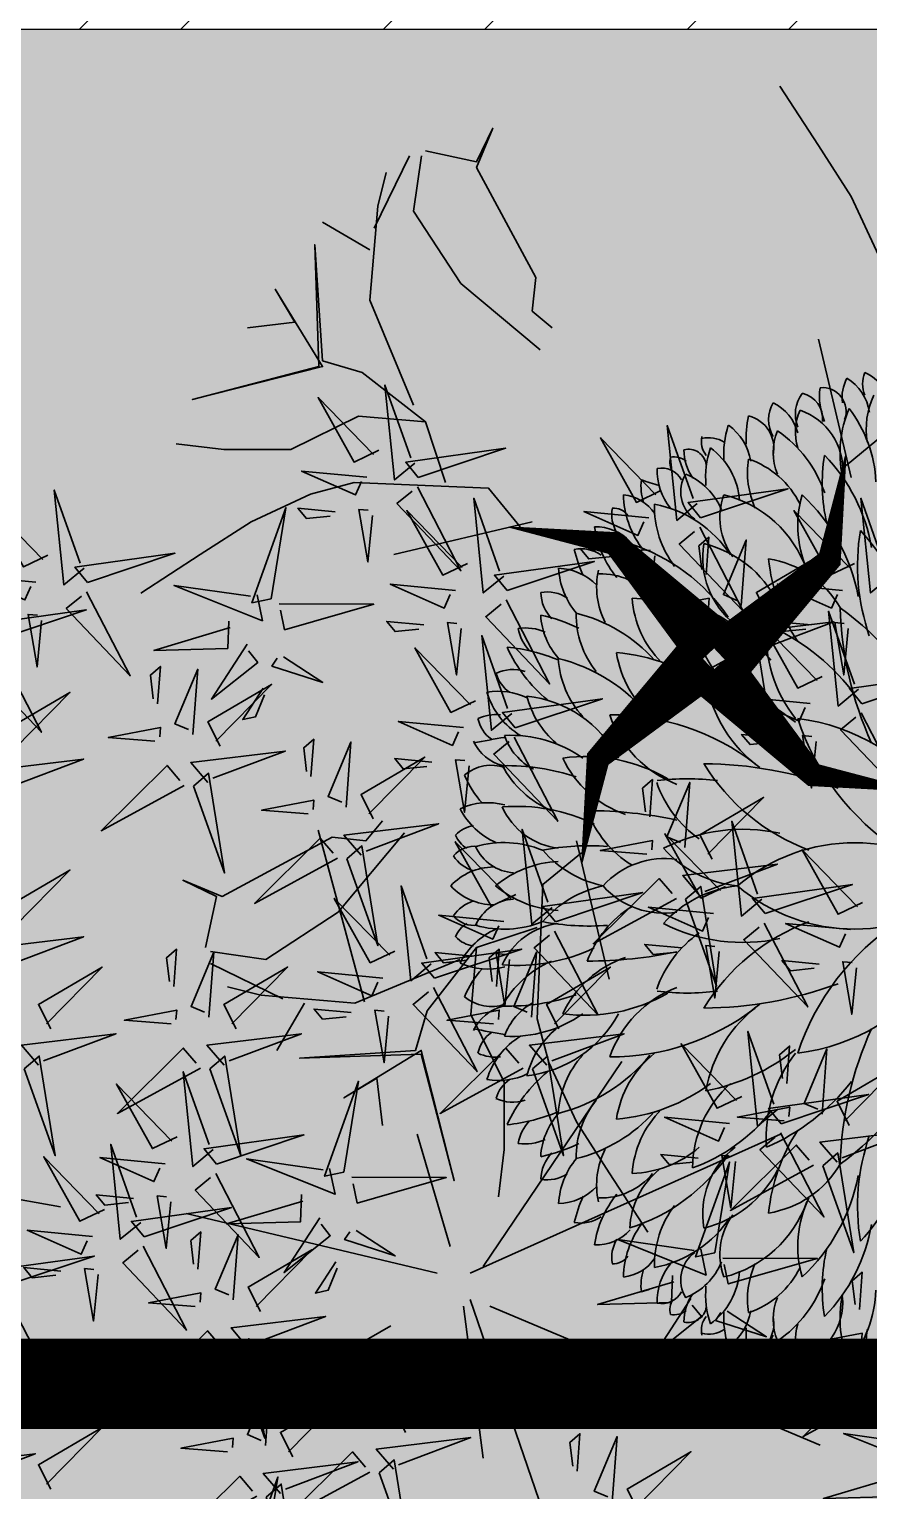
# Model space of a CAD drawing. Header units: millimetres. Extents: x 0 to 59560, y 0 to 21447.
# Drawn here: x 34271 to 34643, y 11905 to 12552 of the extents above; entities that cross this region are included whole.
import ezdxf

# ---------------------------------------------------------------- set-up
doc = ezdxf.new("R2010")
doc.units = ezdxf.units.MM
doc.header["$LTSCALE"] = 150
doc.linetypes.add('DASHED', pattern=[0.75, 0.5, -0.25])
for name, color, linetype in [('ad-Elevation 10', 8, 'Continuous'), ('ad-Wall', 240, 'Continuous'), ('ad-Wall hatch', 8, 'Continuous')]:
    doc.layers.add(name, color=color, linetype=linetype)
doc.layers.add('ad-Landscape', color=7, linetype='Continuous', lineweight=35, true_color=0x007f00)
doc.layers.add('ad-Landscape 2', color=7, linetype='Continuous', lineweight=35, true_color=0x264c00)
doc.layers.add('ad-Secondary Roof', color=6, linetype='Continuous', true_color=0xff00ff)

# ---------------------------------------------------------------- blocks, each defined once
blk = doc.blocks.new('$ZCDB_AUDIT_GENERATED_8766')
at = {"layer": 'ad-Landscape'}
for centre, radius, start, end in [((-0.278, -1.632), 1.654, 7.071, 54.8541), ((2.005, 0.521), 2.052, 213.3645, 251.7788), ((0.504, -2.388), 1.772, 23.4099, 52.0446), ((-2.262, -2.222), 3.258, 0.4864, 20.1425), ((1.841, -1.801), 0.836, 9.3048, 59.3197), ((1.892, -0.74), 1.708, 200.4746, 238.3718), ((2.813, -0.17), 1.503, 236.8668, 264.3747), ((2.259, -2.257), 0.955, 13.7428, 70.7401), ((2.789, -2.062), 0.727, 18.6708, 63.797), ((3.602, -1.788), 0.37, 25.3637, 76.0362), ((0.013, -2.499), 1.688, 11.0285, 38.5633), ((2.053, -0.575), 1.111, 231.6498, 273.9516), ((0.957, -2.767), 1.425, 19.7331, 51.7721), ((1.894, -2.412), 0.921, 13.6684, 62.8823), ((3.531, -1.186), 0.443, 246.5632, 293.4368), ((3.566, -1.894), 0.271, 13.6546, 102.449), ((3.799, -1.387), 0.279, 240.3623, 299.6377), ((1.856, -1.09), 1.102, 216.0391, 260.2682), ((-0.542, -2.951), 1.936, 359.7315, 37.4115), ((3.37, -1.133), 0.705, 245.6035, 278.753), ((3.104, -2.475), 0.573, 35.7635, 86.3734), ((3.394, -2.243), 0.437, 34.7848, 81.073), ((3.646, -0.97), 0.879, 267.0026, 282.0734), ((2.301, -1.358), 0.927, 221.7393, 269.8284), ((2.675, -1.508), 0.695, 218.2825, 279.3433), ((1.329, -3.259), 1.53, 17.5905, 55.7456), ((3.002, -1.519), 0.544, 233.779, 289.798), ((2.167, -2.776), 0.96, 10.8581, 56.5506), ((3.508, -1.218), 0.814, 266.7638, 287.5222), ((-1.11, -2.329), 1.983, 352.8697, 7.1303), ((0.442, -3.021), 1.463, 4.5397, 37.072), ((2.867, -2.536), 0.525, 21.8257, 68.0281), ((3.324, -1.386), 0.793, 265.5663, 288.0123), ((3.413, -2.155), 0.239, 346.7548, 32.3176), ((1.144, -1.7), 0.928, 214.9166, 251.0505), ((1.447, -2.814), 0.898, 2.3009, 40.5076), ((3.41, -2.32), 0.148, 346.0967, 81.703), ((3.623, -2.031), 0.183, 231.1425, 282.0713), ((3.21, -2.109), 0.273, 215.3989, 302.1552), ((3.218, -2.537), 0.186, 348.2362, 60.9945), ((3.547, -1.977), 0.379, 233.8191, 270.9542), ((3.325, -2.438), 0.17, 350.7137, 36.2765), ((1.697, -2.079), 0.932, 201.0147, 251.0085), ((-0.295, -3.161), 1.349, 352.2305, 30.013), ((3.088, -1.801), 0.795, 232.4719, 271.5519), ((3.387, -2.087), 0.488, 230.8294, 271.5989), ((3.454, -2.302), 0.168, 239.8902, 283.1809), ((2.026, -2.069), 0.846, 218.4928, 261.4291), ((2.402, -1.959), 0.821, 225.1229, 265.9267), ((1.014, -3.524), 1.242, 13.527, 48.3981), ((2.813, -2.152), 0.645, 219.1564, 267.7817), ((1.999, -3.032), 0.544, 358.2486, 50.6804), ((2.833, -2.887), 0.356, 6.207, 55.7181), ((4.711, -2.181), 1.496, 194.5537, 200.4136), ((0.488, -3.723), 1.408, 14.0868, 50.7518), ((3.205, -2.09), 0.759, 233.8433, 268.585), ((3.255, -2.307), 0.399, 250.941, 277.7273), ((1.405, -2.554), 0.868, 198.6878, 245.2839), ((2.554, -3.07), 0.372, 357.6019, 47.961), ((2.929, -2.933), 0.15, 357.4703, 53.8096), ((0.579, -3.745), 0.974, 6.4669, 61.6556), ((3.055, -2.232), 0.863, 231.0238, 261.3872), ((3.025, -2.67), 0.274, 237.9754, 281.2662), ((2.208, -2.504), 0.73, 230.8151, 271.0506), ((2.436, -2.424), 0.643, 243.0761, 282.3855), ((2.128, -3.396), 0.461, 2.3648, 45.5832), ((2.458, -3.195), 0.289, 349.0778, 34.6406), ((0.211, -3.764), 1.016, 356.9811, 35.1502), ((1.896, -2.617), 0.764, 227.3855, 266.8116), ((0.915, -3.796), 1.32, 11.9389, 26.2186), ((3.046, -2.005), 1.281, 246.1435, 256.2848), ((-0.785, -3.797), 1.765, 358.7548, 18.6115), ((2.622, -2.757), 0.621, 229.7759, 266.9333), ((2.106, -3.468), 0.289, 349.0778, 34.6406), ((1.37, -3.11), 0.824, 203.2196, 241.7797), ((1.724, -2.922), 0.735, 220.3866, 256.092), ((0.466, -3.951), 1.488, 5.9725, 22.7074), ((2.239, -2.943), 0.581, 228.3364, 266.6749), ((2.403, -3.194), 0.329, 226.2451, 267.6854), ((2.444, -2.7), 1.205, 219.6176, 245.5256), ((1.692, -3.651), 0.41, 352.3277, 23.6108), ((1.383, -3.356), 0.488, 207.4375, 251.1826), ((1.759, -3.363), 0.625, 211.2577, 253.0883), ((1.034, -3.87), 0.552, 350.4856, 25.4529), ((1.452, -3.751), 0.311, 333.8191, 18.7871), ((2.158, -3.355), 0.356, 226.8629, 260.3692), ((1.821, -3.599), 0.302, 216.3212, 252.6008), ((0.641, -3.924), 0.342, 320.1793, 18.6746), ((1.327, -3.744), 0.358, 194.3796, 245.6782), ((-5.866, -2.673), 7.168, 348.7597, 350.8333), ((1.415, -3.77), 0.269, 215.0422, 258.9599), ((1.053, -3.888), 0.343, 334.8223, 6.1053), ((1.18, -3.454), 0.743, 227.0323, 248.1406)]:
    blk.add_arc(centre, radius, start, end, dxfattribs=at)
at = {"layer": 'ad-Landscape 2'}
for centre, radius, start, end in [((1.124, -0.963), 1.476, 139.5678, 220.4322), ((-1.124, -0.963), 1.476, 319.5678, 40.4322), ((-0.182, -2.617), 2.589, 116.3796, 143.6291), ((0.278, -1.632), 1.654, 125.1459, 172.929), ((0.182, -2.617), 2.589, 36.3709, 63.6204), ((-1.914, -1.938), 1.415, 101.8912, 133.8777), ((1.914, -1.938), 1.415, 46.1223, 78.1088), ((-3.864, -1.022), 0.348, 79.2126, 156.0816), ((-2.005, 0.521), 2.052, 288.2212, 326.6355), ((3.864, -1.022), 0.348, 23.9184, 100.7874), ((-3.715, -0.193), 0.678, 245.2948, 278.4443), ((-3.242, -1.855), 1.065, 92.7479, 127.4895), ((-2.521, -2.218), 1.411, 99.6586, 134.4053), ((-2.355, 1.807), 2.891, 271.7421, 294.3259), ((2.355, 1.807), 2.891, 245.6741, 268.2579), ((2.521, -2.218), 1.411, 45.5947, 80.3414), ((3.242, -1.855), 1.065, 52.5105, 87.2521), ((3.715, -0.193), 0.678, 261.5557, 294.7052), ((-4.09, -0.665), 0.235, 246.9546, 293.0454), ((-3.806, -1.227), 0.386, 98.1128, 148.8491), ((-2.07, -2.438), 1.53, 100.88, 136.8447), ((-2.612, 0.83), 1.771, 260.79, 288.9313), ((2.612, 0.83), 1.771, 251.0687, 279.21), ((2.07, -2.438), 1.53, 43.1553, 79.12), ((3.806, -1.227), 0.386, 31.1509, 81.8872), ((4.09, -0.665), 0.235, 246.9546, 293.0454), ((-3.983, -0.753), 0.314, 240.8349, 278.4067), ((-3.867, -1.227), 0.193, 69.404, 185.8133), ((-3.529, -0.17), 0.914, 246.6856, 281.9827), ((-3.393, -1.57), 0.508, 85.6371, 161.6343), ((-0.504, -2.388), 1.772, 127.9554, 156.5901), ((3.529, -0.17), 0.914, 258.0173, 293.3144), ((3.393, -1.57), 0.508, 18.3657, 94.3629), ((3.867, -1.227), 0.193, 354.1867, 110.596), ((3.983, -0.753), 0.314, 261.5933, 299.1651), ((-1.841, -1.801), 0.836, 120.6803, 170.6952), ((2.262, -2.222), 3.258, 159.8575, 179.5136), ((-3.99, -0.707), 0.544, 262.7166, 292.3542), ((-3.806, -1.439), 0.213, 83.9314, 167.1466), ((-2.872, -2.169), 1.015, 108.9376, 145.3584), ((-3.278, 0.198), 1.427, 260.7451, 283.0431), ((3.278, 0.198), 1.427, 256.9569, 279.2549), ((2.872, -2.169), 1.015, 34.6416, 71.0624), ((3.99, -0.707), 0.544, 247.6458, 277.2834), ((3.806, -1.439), 0.213, 12.8534, 96.0686), ((-3.843, -1.163), 0.285, 233.2838, 291.6454), ((-3.602, -1.788), 0.37, 103.9638, 154.6363), ((-3.699, -1.02), 0.428, 245.5975, 287.5893), ((-2.789, -2.062), 0.727, 116.203, 161.3292), ((-2.935, -0.536), 0.892, 253.6401, 296.0812), ((-2.259, -2.257), 0.955, 109.2599, 166.2572), ((-2.813, -0.17), 1.503, 275.6253, 303.1332), ((-1.892, -0.74), 1.708, 301.6282, 339.5254), ((2.935, -0.536), 0.892, 243.9188, 286.3599), ((3.699, -1.02), 0.428, 252.4107, 294.4025), ((3.843, -1.163), 0.285, 248.3546, 306.7162), ((-2.053, -0.575), 1.111, 266.0484, 308.3502), ((-0.013, -2.499), 1.688, 141.4367, 168.9715), ((-3.799, -1.387), 0.279, 240.3623, 299.6377), ((-3.566, -1.894), 0.271, 77.551, 166.3454), ((-3.531, -1.186), 0.443, 246.5632, 293.4368), ((-1.894, -2.412), 0.921, 117.1177, 166.3316), ((-0.957, -2.767), 1.425, 128.2279, 160.2669), ((0.973, -1.875), 1.434, 167.8862, 206.8402), ((-0.973, -1.875), 1.434, 333.1598, 12.1138), ((-3.37, -1.133), 0.705, 261.247, 294.3965), ((-1.856, -1.09), 1.102, 279.7318, 323.9609), ((0.542, -2.951), 1.936, 142.5885, 180.2685), ((-3.646, -0.97), 0.879, 257.9266, 272.9974), ((-3.394, -2.243), 0.437, 98.927, 145.2152), ((-3.104, -2.475), 0.573, 93.6266, 144.2365), ((-3.508, -1.218), 0.814, 252.4778, 273.2362), ((-3.002, -1.519), 0.544, 250.202, 306.221), ((-2.167, -2.776), 0.96, 123.4494, 169.1419), ((-2.675, -1.508), 0.695, 260.6567, 321.7175), ((-1.329, -3.259), 1.53, 124.2544, 162.4095), ((-2.301, -1.358), 0.927, 270.1716, 318.2607), ((-0.947, -1.818), 0.953, 312.2631, 353.7786), ((0.947, -1.818), 0.953, 186.2214, 227.7369), ((-3.413, -2.155), 0.239, 147.6824, 193.2452), ((-3.324, -1.386), 0.793, 251.9877, 274.4337), ((-2.867, -2.536), 0.525, 111.9719, 158.1743), ((-0.442, -3.021), 1.463, 142.928, 175.4603), ((1.11, -2.329), 1.983, 172.8697, 187.1303), ((-3.623, -2.031), 0.183, 257.9287, 308.8575), ((-3.41, -2.32), 0.148, 98.297, 193.9033), ((-1.447, -2.814), 0.898, 139.4924, 177.6991), ((-1.144, -1.7), 0.928, 288.9495, 325.0834), ((-3.547, -1.977), 0.379, 269.0458, 306.1809), ((-3.325, -2.438), 0.17, 143.7235, 189.2863), ((-3.218, -2.537), 0.186, 119.0055, 191.7638), ((-3.21, -2.109), 0.273, 237.8448, 324.6011), ((-3.454, -2.302), 0.168, 256.8191, 300.1098), ((-3.387, -2.087), 0.488, 268.4011, 309.1706), ((-3.088, -1.801), 0.795, 268.4481, 307.5281), ((-1.697, -2.079), 0.932, 288.9915, 338.9853), ((0.295, -3.161), 1.349, 149.987, 187.7695), ((2.889, -3.142), 3.502, 167.9948, 180.0176), ((0.453, -2.514), 0.676, 171.3917, 227.835), ((-0.453, -2.514), 0.676, 312.165, 8.6083), ((-2.889, -3.142), 3.502, 359.9824, 12.0052), ((-4.711, -2.181), 1.496, 339.5864, 345.4463), ((-2.833, -2.887), 0.356, 124.2819, 173.793), ((-2.813, -2.152), 0.645, 272.2183, 320.8436), ((-1.999, -3.032), 0.544, 129.3196, 181.7514), ((-2.402, -1.959), 0.821, 274.0733, 314.8771), ((-1.014, -3.524), 1.242, 131.6019, 166.473), ((-2.026, -2.069), 0.846, 278.5709, 321.5072), ((-3.255, -2.307), 0.399, 262.2727, 289.059), ((-3.205, -2.09), 0.759, 271.415, 306.1567), ((-0.488, -3.723), 1.408, 129.2482, 165.9132), ((-2.929, -2.933), 0.15, 126.1904, 182.5297), ((-2.554, -3.07), 0.372, 132.039, 182.3981), ((-1.405, -2.554), 0.868, 294.7161, 341.3122), ((-0.914, -2.323), 0.874, 290.1808, 328.5951), ((0.914, -2.323), 0.874, 211.4049, 249.8192), ((-3.025, -2.67), 0.274, 258.7338, 302.0246), ((-3.055, -2.232), 0.863, 278.6128, 308.9762), ((-0.579, -3.745), 0.974, 118.3444, 173.5331), ((-2.458, -3.195), 0.289, 145.3594, 190.9222), ((-2.128, -3.396), 0.461, 134.4168, 177.6352), ((-2.436, -2.424), 0.643, 257.6145, 296.9239), ((-2.208, -2.504), 0.73, 268.9494, 309.1849), ((0.81, -3.717), 1.458, 154.4442, 184.6619), ((1.74, -3.125), 2.067, 175.9521, 190.6786), ((-0.876, -2.829), 0.895, 310.7887, 348.0381), ((0.876, -2.829), 0.895, 191.9619, 229.2113), ((-1.74, -3.125), 2.067, 349.3214, 4.0479), ((-0.81, -3.717), 1.458, 355.3381, 25.5558), ((-3.046, -2.005), 1.281, 283.7152, 293.8565), ((-0.915, -3.796), 1.32, 153.7814, 168.0611), ((-1.896, -2.617), 0.764, 273.1884, 312.6145), ((-0.211, -3.764), 1.016, 144.8498, 183.0189), ((-2.622, -2.757), 0.621, 273.0667, 310.2241), ((-2.106, -3.468), 0.289, 145.3594, 190.9222), ((0.785, -3.797), 1.765, 161.3885, 181.2452), ((-2.403, -3.194), 0.329, 272.3146, 313.7549), ((-2.239, -2.943), 0.581, 273.3251, 311.6636), ((-0.466, -3.951), 1.488, 157.2926, 174.0275), ((-1.724, -2.922), 0.735, 283.908, 319.6134), ((-1.37, -3.11), 0.824, 298.2203, 336.7804), ((-0.873, -3.314), 0.57, 293.7313, 353.3277), ((0.672, -3.334), 0.873, 183.0038, 219.6059), ((-0.672, -3.334), 0.873, 320.3941, 356.9962), ((0.873, -3.314), 0.57, 186.6723, 246.2687), ((-1.692, -3.651), 0.41, 156.3892, 187.6723), ((-2.444, -2.7), 1.205, 294.4744, 320.3824), ((0.485, -3.825), 0.838, 157.7226, 195.8673), ((-0.485, -3.825), 0.838, 344.1327, 22.2774), ((-2.158, -3.355), 0.356, 279.6308, 313.1371), ((-1.452, -3.751), 0.311, 161.2129, 206.1809), ((-1.034, -3.87), 0.552, 154.5471, 189.5144), ((-1.759, -3.363), 0.625, 286.9117, 328.7423), ((-1.383, -3.356), 0.488, 288.8174, 332.5625), ((-1.821, -3.599), 0.302, 287.3992, 323.6788), ((-0.466, -3.725), 0.359, 293.7056, 356.9487), ((0.466, -3.725), 0.359, 183.0513, 246.2944), ((-1.053, -3.888), 0.343, 173.8947, 205.1777), ((-1.415, -3.77), 0.269, 281.0401, 324.9578), ((5.866, -2.673), 7.168, 189.1667, 191.2403), ((-1.327, -3.744), 0.358, 294.3218, 345.6204), ((-0.641, -3.924), 0.342, 161.3254, 219.8207), ((-0.143, -3.955), 0.535, 164.7932, 204.8095), ((-0.906, -3.641), 0.606, 297.2695, 335.9728), ((0.323, -3.905), 0.477, 180.4376, 227.2613), ((-0.323, -3.905), 0.477, 312.7387, 359.5624), ((0.906, -3.641), 0.606, 204.0272, 242.7305), ((0.143, -3.955), 0.535, 335.1905, 15.2068), ((-1.18, -3.454), 0.743, 291.8594, 312.9677), ((-0.096, -4.063), 0.227, 172.7272, 229.0665), ((0.096, -4.063), 0.227, 310.9335, 7.2728), ((-0.266, -4.046), 0.225, 186.241, 229.1557), ((-0.491, -4.017), 0.214, 291.17, 329.5844), ((-0.414, -3.981), 0.305, 303.605, 342.9027), ((0.414, -3.981), 0.305, 197.0973, 236.395), ((0.491, -4.017), 0.214, 210.4156, 248.83), ((0.266, -4.046), 0.225, 310.8443, 353.759)]:
    blk.add_arc(centre, radius, start, end, dxfattribs=at)
blk = doc.blocks.new('$ZCDB_AUDIT_GENERATED_84B5')
at = {"layer": 'ad-Landscape'}
blk.add_line((-124.2, -652.6), (-157.7, -842.3), dxfattribs=at)
for points in [[(-974.8, 702), (-1024.2, 849.6), (-1000.7, 680.7), (-974.8, 702)], [(-1190.3, 750.9), (-1161.9, 716.5), (-1322.1, 700.2), (-1198.9, 743.8)], [(-999.2, 696.4), (-970.7, 661.9), (-1131, 645.7), (-1007.8, 689.3)], [(-1212, 689.6), (-1192.2, 648), (-1301.2, 587.1), (-1204.9, 680.9)], [(-1166.4, 669.3), (-1176.9, 559.2), (-1136.4, 650.5), (-1159.3, 660.7)], [(-1102, 678.9), (-1023.4, 671.3), (-1112.1, 656.1), (-1110.6, 671.8)], [(-1059.9, 523.7), (-1093.8, 494.6), (-1113.3, 654.4), (-1067.1, 532.2)], [(-1121.7, 544.2), (-1162.9, 523.5), (-1225.9, 631.2), (-1130.2, 536.9)], [(-1020.9, 635), (-1001.1, 593.4), (-1110, 532.6), (-1013.8, 626.4)], [(-910.8, 624.4), (-832.2, 616.8), (-921, 601.5), (-919.5, 617.3)], [(-1108, 616), (-1114, 553.1), (-1096.8, 567.3), (-1100.9, 607.4)], [(-975.2, 614.7), (-985.8, 504.7), (-945.3, 596), (-968.1, 606.1)], [(-1288.8, 429.3), (-1338.2, 576.9), (-1314.7, 408), (-1288.8, 429.3)], [(-1053.8, 499.5), (-907.2, 551.9), (-1075.6, 524.9), (-1053.8, 499.5)], [(-916.9, 561.5), (-922.9, 498.6), (-905.6, 512.8), (-909.7, 552.9)], [(-1273.1, 427.7), (-1131.2, 501.3), (-1244.7, 393.3), (-1266, 419.1)], [(-1141, 498.1), (-1251.3, 506.4), (-1159.2, 467.8), (-1149.5, 490.8)], [(-1055, 483.7), (-978.6, 343.4), (-1088.9, 454.6), (-1063.5, 476.4)], [(-1313.2, 423.7), (-1284.7, 389.2), (-1445, 373), (-1321.8, 416.6)], [(-1193.1, 438.6), (-1256.1, 443.4), (-1241.5, 426.4), (-1201.6, 431.4)], [(-1130.1, 433.9), (-1136.1, 355.2), (-1153.1, 443.6), (-1137.4, 442.4)], [(-1334.9, 362.3), (-1315.1, 320.7), (-1424, 259.8), (-1327.8, 353.7)], [(-1224.9, 351.7), (-1146.2, 344), (-1235, 328.8), (-1233.5, 344.6)], [(-1289.2, 342), (-1299.8, 231.9), (-1259.3, 323.3), (-1282.1, 333.4)], [(-1230.9, 288.8), (-1236.9, 225.9), (-1219.6, 240.1), (-1223.8, 280.1)], [(-1166, 102), (-1215.3, 249.6), (-1191.8, 80.7), (-1166, 102)], [(-933.9, 115.6), (-983.2, 263.3), (-959.7, 94.3), (-933.9, 115.6)], [(-1150.2, 100.5), (-1008.3, 174), (-1121.8, 66), (-1143.1, 91.9)], [(-1357.1, -48), (-1406.5, 99.6), (-1382.9, -69.3), (-1357.1, -48)], [(-958.2, 110.1), (-929.8, 75.6), (-1090, 59.3), (-966.8, 103)], [(-1190.3, 96.4), (-1161.9, 61.9), (-1322.1, 45.7), (-1198.9, 89.3)], [(-1212, 35.1), (-1192.2, -6.5), (-1301.2, -67.4), (-1204.9, 26.4)], [(-979.9, 48.7), (-960.1, 7.1), (-1069.1, -53.8), (-972.8, 40.1)], [(-934.3, 28.4), (-944.8, -81.7), (-904.3, 9.6), (-927.2, 19.8)], [(-869.9, 38), (-791.3, 30.4), (-880, 15.2), (-878.5, 30.9)], [(-548.2, 43.3), (-554.2, -19.6), (-537, -5.4), (-541.1, 34.7)], [(-1341.4, -49.5), (-1199.5, 24), (-1312.9, -84), (-1334.3, -58.1)], [(-1166.4, 14.8), (-1176.9, -95.3), (-1136.4, -4), (-1159.3, 6.1)], [(-1102, 24.4), (-1023.4, 16.8), (-1112.1, 1.6), (-1110.6, 17.3)], [(-718.6, -144.5), (-752.5, -173.6), (-772, -13.7), (-725.8, -136)], [(-1108, -38.5), (-1114, -101.4), (-1096.8, -87.2), (-1100.9, -47.1)], [(-780.4, -124), (-821.5, -144.7), (-884.6, -37), (-788.8, -131.3)], [(-875.9, -24.9), (-881.9, -87.8), (-864.7, -73.6), (-868.8, -33.5)], [(-1381.4, -53.6), (-1353, -88.1), (-1513.2, -104.3), (-1390.1, -60.7)], [(-556.7, -87.7), (-536.9, -129.3), (-645.8, -190.1), (-549.6, -96.3)], [(-1403.2, -114.9), (-1383.3, -156.5), (-1492.3, -217.4), (-1396.1, -123.6)], [(-1143.7, -283.2), (-1143, -123.3), (-1099.9, -274), (-1132.7, -280.9)], [(-712.5, -168.7), (-565.9, -116.3), (-734.3, -143.3), (-712.5, -168.7)], [(-1357.5, -135.2), (-1368, -245.3), (-1327.6, -154), (-1350.4, -143.9)], [(-1293.1, -125.6), (-1214.5, -133.2), (-1303.2, -148.4), (-1301.7, -132.7)], [(-799.7, -170.1), (-910, -161.8), (-817.9, -200.4), (-808.2, -177.3)], [(-1299.1, -188.5), (-1305.1, -251.4), (-1287.9, -237.2), (-1292, -197.1)], [(-713.7, -184.4), (-637.3, -324.8), (-747.6, -213.6), (-722.2, -191.7)], [(-1053.9, -275.7), (-1010.7, -209.6), (-1038.4, -295.3), (-1051.6, -286.6)], [(-851.8, -229.5), (-914.8, -224.8), (-900.2, -241.7), (-860.3, -236.8)], [(-788.8, -234.2), (-794.8, -313), (-811.8, -224.6), (-796, -225.8)], [(-1152.3, -296.4), (-1306, -271.7), (-1145.4, -329.2), (-1152.3, -296.4)], [(-903.2, -383.1), (-944.4, -403.7), (-1007.5, -296), (-911.7, -390.3)], [(-841.4, -403.5), (-875.3, -432.7), (-894.8, -272.8), (-848.7, -395.1)], [(-1158.7, -320.6), (-1114.9, -311.4), (-1174.8, -460.8), (-1156.4, -331.5)], [(-1075.2, -337.2), (-982.6, -397.6), (-1044.7, -319.4), (-1064.3, -334.9)], [(-1000.9, -310.2), (-948, -344.7), (-952.6, -322.9), (-990, -307.9)], [(-1114.4, -368.3), (-1068.3, -370), (-1064.9, -494.8), (-1103.4, -366)], [(-835.4, -427.8), (-688.8, -375.4), (-857.2, -402.4), (-835.4, -427.8)], [(-922.6, -429.1), (-1032.9, -420.9), (-940.7, -459.5), (-931.1, -436.4)], [(-836.6, -443.5), (-760.1, -583.9), (-870.5, -472.6), (-845, -450.8)], [(-1179.6, -607.1), (-1229, -459.4), (-1205.5, -628.4), (-1179.6, -607.1)], [(-974.6, -488.6), (-1037.7, -483.9), (-1023.1, -500.8), (-983.1, -495.9)], [(-911.6, -493.3), (-917.6, -572.1), (-934.7, -483.7), (-918.9, -484.8)], [(-1163.9, -608.6), (-1022, -535), (-1135.5, -643.1), (-1156.8, -617.2)], [(-425.4, -669.4), (-466.6, -690.1), (-529.7, -582.4), (-433.9, -676.7)], [(-119.8, -578.6), (-100, -620.2), (-209, -681), (-112.7, -587.2)], [(-9.8, -589.2), (68.8, -596.8), (-19.9, -612), (-18.4, -596.3)], [(352.8, -669.4), (311.6, -690.1), (248.5, -582.4), (344.3, -676.7)], [(-1204, -612.6), (-1175.5, -647.1), (-1335.8, -663.4), (-1212.6, -619.7)], [(-1084.1, -757), (-1133.4, -609.4), (-1109.9, -778.4), (-1084.1, -757)], [(-827.8, -744.4), (-861.7, -773.6), (-881.2, -613.7), (-835.1, -736)], [(-527.4, -744.4), (-561.3, -773.6), (-580.8, -613.7), (-534.7, -736)], [(-74.2, -598.9), (-84.7, -708.9), (-44.2, -617.6), (-67, -607.5)], [(8.2, -743.4), (-41.2, -595.8), (-17.7, -764.7), (8.2, -743.4)], [(-889.6, -724), (-930.8, -744.6), (-993.8, -636.9), (-898.1, -731.2)], [(-589.2, -724), (-630.4, -744.6), (-693.5, -636.9), (-597.7, -731.2)], [(-357.5, -714.1), (-210.9, -661.7), (-379.3, -688.7), (-357.5, -714.1)], [(-15.8, -652.1), (-21.8, -715), (-4.6, -700.8), (-8.7, -660.7)], [(-1225.7, -674), (-1205.9, -715.6), (-1314.8, -776.5), (-1218.6, -682.6)], [(-1115.6, -684.7), (-1037, -692.3), (-1125.7, -707.5), (-1124.2, -691.8)], [(-1068.3, -758.6), (-926.4, -685), (-1039.9, -793.1), (-1061.2, -767.2)], [(23.9, -744.9), (165.8, -671.4), (52.3, -779.4), (31, -753.6)], [(-1180, -694.3), (-1190.5, -804.4), (-1150.1, -713.1), (-1172.9, -702.9)], [(346.4, -826.2), (312.4, -855.4), (293, -695.5), (339.1, -817.8)]]:
    blk.add_lwpolyline(points, dxfattribs=at)
at = {"layer": 'ad-Landscape 2'}
for p, q in [((43.5, 73), (278.2, 631.2)), ((-12.4, 39.5), (-247.1, 564.2)), ((-23.6, 61.9), (-370, 296.3)), ((32.3, 39.5), (390, 162.3)), ((43.5, 28.4), (300.5, 61.9)), ((-57.1, 6), (-247.1, -49.8)), ((-12.4, -16.3), (-113, -440.5)), ((77, -94.4), (121.7, -172.6)), ((-470.6, -139.1), (-761.2, -217.2))]:
    blk.add_line(p, q, dxfattribs=at)
for points in [[(274.9, 811.2), (318.6, 820.4), (258.7, 670.9), (277.2, 800.3)], [(-199.8, 660.1), (-233.7, 630.9), (-253.2, 790.8), (-207, 668.5)], [(-959.1, 700.5), (-817.2, 774), (-930.7, 666), (-952, 691.8)], [(-261.6, 680.5), (-302.7, 659.9), (-365.8, 767.6), (-270, 673.2)], [(187.4, 742.8), (263.8, 602.4), (153.5, 713.7), (178.9, 735.5)], [(319.2, 763.5), (365.2, 761.8), (368.6, 637), (330.1, 765.8)], [(-638.6, 703.2), (-618.8, 661.6), (-727.8, 600.7), (-631.5, 694.6)], [(-528.6, 692.6), (-450, 684.9), (-538.7, 669.7), (-537.2, 685.5)], [(-264.9, 565.6), (-314.3, 713.2), (-290.7, 544.3), (-264.9, 565.6)], [(49.3, 697.7), (-13.7, 702.5), (0.8, 685.5), (40.8, 690.4)], [(112.3, 693), (106.3, 614.2), (89.3, 702.6), (105, 701.5)], [(-619.9, 538.4), (-669.2, 686), (-645.7, 517), (-619.9, 538.4)], [(-593, 682.9), (-603.5, 572.8), (-563, 664.1), (-585.9, 674.3)], [(-193.7, 635.8), (-47.1, 688.2), (-215.5, 661.2), (-193.7, 635.8)], [(-280.9, 634.5), (-391.2, 642.7), (-299.1, 604.1), (-289.4, 627.2)], [(-534.6, 629.7), (-540.6, 566.8), (-523.4, 581), (-527.5, 621)], [(-249.2, 564.1), (-107.3, 637.7), (-220.7, 529.6), (-242.1, 555.5)], [(-194.9, 620.1), (-118.4, 479.7), (-228.8, 591), (-203.4, 612.8)], [(-37.8, 466.8), (-37.2, 626.6), (5.9, 476), (-26.9, 469.1)], [(-604.1, 536.8), (-462.2, 610.4), (-575.7, 502.3), (-597, 528.2)], [(-333, 575), (-396, 579.7), (-381.4, 562.8), (-341.5, 567.7)], [(-270, 570.3), (-276, 491.5), (-293, 579.9), (-277.2, 578.7)], [(-650.3, 428.2), (-684.2, 399.1), (-703.7, 559), (-657.6, 436.7)], [(-289.2, 560), (-260.8, 525.6), (-421, 509.3), (-297.8, 552.9)], [(-712.1, 448.7), (-753.3, 428.1), (-816.4, 535.7), (-720.6, 441.4)], [(-644.2, 532.8), (-615.8, 498.3), (-776, 482), (-652.8, 525.7)], [(52, 474.3), (95.2, 540.4), (67.5, 454.7), (54.3, 463.3)], [(-311, 498.7), (-291.1, 457.1), (-400.1, 396.2), (-303.9, 490)], [(-665.9, 471.4), (-646.1, 429.8), (-755.1, 368.9), (-658.8, 462.8)], [(-265.3, 478.4), (-275.8, 368.3), (-235.4, 459.6), (-258.2, 469.8)], [(-200.9, 488), (-122.3, 480.4), (-211, 465.2), (-209.5, 480.9)], [(-46.5, 453.6), (-200.1, 478.3), (-39.6, 420.8), (-46.5, 453.6)], [(-644.2, 404), (-497.6, 456.4), (-666, 429.4), (-644.2, 404)], [(-620.3, 451.1), (-630.8, 341), (-590.3, 432.3), (-613.2, 442.5)], [(-555.9, 460.7), (-477.3, 453.1), (-566, 437.9), (-564.5, 453.6)], [(-206.9, 425.1), (-212.9, 362.2), (-195.7, 376.4), (-199.8, 416.5)], [(-52.8, 429.4), (-9, 438.6), (-69, 289.1), (-50.5, 418.5)], [(30.7, 412.7), (123.3, 352.4), (61.2, 430.6), (41.6, 415)], [(104.9, 439.8), (157.9, 405.3), (153.3, 427.1), (115.9, 442.1)], [(-731.5, 402.7), (-841.7, 410.9), (-749.6, 372.3), (-739.9, 395.4)], [(-561.9, 397.8), (-567.9, 334.9), (-550.7, 349.1), (-554.8, 389.2)], [(393.8, 326), (352.6, 305.3), (289.5, 413), (385.3, 318.7)], [(-645.4, 388.3), (-569, 247.9), (-679.3, 359.1), (-653.9, 381)], [(-8.5, 381.7), (37.5, 380), (40.9, 255.2), (2.4, 384)], [(-783.5, 343.2), (-846.5, 347.9), (-832, 331), (-792, 335.9)], [(-720.5, 338.5), (-726.5, 259.7), (-743.5, 348.1), (-727.8, 346.9)], [(-606.2, 183.8), (-655.6, 331.4), (-632, 162.5), (-606.2, 183.8)], [(-363.6, 169.2), (-397.5, 140), (-417, 299.9), (-370.9, 177.6)], [(-425.4, 189.6), (-466.6, 169), (-529.7, 276.7), (-433.9, 182.4)], [(374.4, 279.9), (264.1, 288.2), (356.3, 249.6), (365.9, 272.6)], [(-590.5, 182.3), (-448.6, 255.9), (-562, 147.8), (-583.4, 173.7)], [(322.4, 220.5), (259.3, 225.2), (273.9, 208.3), (313.9, 213.2)], [(-918.2, 114.1), (-776.2, 187.7), (-889.7, 79.6), (-911, 105.5)], [(-630.5, 178.2), (-602.1, 143.7), (-762.3, 127.5), (-639.2, 171.1)], [(-357.5, 145), (-210.9, 197.3), (-379.3, 170.3), (-357.5, 145)], [(-444.7, 143.6), (-555, 151.8), (-462.9, 113.3), (-453.2, 136.3)], [(-510.6, -20.7), (-560, 126.9), (-536.5, -42), (-510.6, -20.7)], [(-358.7, 129.2), (-282.3, -11.2), (-392.6, 100.1), (-367.2, 121.9)], [(-652.3, 116.9), (-632.5, 75.3), (-741.4, 14.4), (-645.2, 108.2)], [(-542.2, 106.2), (-463.6, 98.6), (-552.3, 83.4), (-550.8, 99.1)], [(-606.6, 96.6), (-617.1, -13.5), (-576.7, 77.8), (-599.5, 88)], [(-496.8, 84.1), (-559.8, 88.8), (-545.3, 71.9), (-505.3, 76.8)], [(-433.8, 79.4), (-439.8, 0.6), (-456.8, 89), (-441.1, 87.9)], [(-494.9, -22.2), (-353, 51.3), (-466.5, -56.7), (-487.8, -30.9)], [(319, -89.9), (285.1, -119.1), (265.6, 40.8), (311.8, -81.4)], [(257.2, -69.4), (216.1, -90.1), (153, 17.6), (248.8, -76.7)], [(-174.3, -160.5), (-173.7, -0.6), (-130.6, -151.3), (-163.4, -158.2)], [(-535, -26.3), (-506.5, -60.8), (-666.8, -77), (-543.6, -33.4)], [(325.1, -114.1), (471.7, -61.8), (303.3, -88.7), (325.1, -114.1)], [(-446.7, -98.3), (-368, -105.9), (-456.8, -121.2), (-455.3, -105.4)], [(-84.5, -153), (-41.3, -86.9), (-69, -172.5), (-82.2, -163.9)], [(-511, -108), (-521.6, -218), (-481.1, -126.7), (-503.9, -116.6)], [(237.9, -115.5), (127.6, -107.2), (219.7, -145.8), (229.4, -122.8)], [(323.9, -129.9), (400.4, -270.3), (290, -159), (315.4, -137.2)], [(-452.7, -161.2), (-458.7, -224.1), (-441.4, -209.9), (-445.5, -169.8)], [(-183, -173.7), (-336.7, -149), (-176.1, -206.5), (-183, -173.7)], [(185.8, -175), (122.8, -170.2), (137.4, -187.2), (177.4, -182.3)], [(248.8, -179.7), (242.8, -258.4), (225.8, -170), (241.6, -171.2)], [(360, -280.8), (326.1, -310), (306.6, -150.1), (352.7, -272.3)], [(-189.3, -197.8), (-145.6, -188.6), (-205.5, -338.1), (-187, -208.8)], [(-105.9, -214.5), (-13.2, -274.9), (-75.4, -196.7), (-94.9, -212.2)], [(-31.6, -187.5), (21.3, -222), (16.7, -200.1), (-20.7, -185.2)], [(298.2, -260.3), (257, -281), (193.9, -173.3), (289.7, -267.6)], [(114.3, -335.4), (80.4, -364.5), (60.9, -204.6), (107, -326.9)], [(-363.6, -376.3), (-397.5, -405.4), (-417, -245.5), (-370.9, -367.8)], [(-196.6, -388.9), (-246, -241.3), (-222.5, -410.2), (-196.6, -388.9)], [(-145, -245.6), (-99, -247.3), (-95.6, -372), (-134.1, -243.3)], [(52.5, -314.9), (11.3, -335.6), (-51.8, -227.9), (44, -322.2)], [(-425.4, -355.8), (-466.6, -376.5), (-529.7, -268.8), (-433.9, -363.1)], [(366.1, -305), (512.7, -252.7), (344.3, -279.6), (366.1, -305)], [(486, -310), (332.3, -285.3), (492.9, -342.8), (486, -310)], [(-180.9, -390.4), (-39, -316.9), (-152.5, -424.9), (-173.8, -399)], [(120.3, -359.6), (266.9, -307.2), (98.5, -334.2), (120.3, -359.6)], [(278.8, -306.4), (168.6, -298.1), (260.7, -336.7), (270.4, -313.7)], [(364.9, -320.8), (441.3, -461.2), (331, -349.9), (356.4, -328.1)], [(-357.5, -400.5), (-210.9, -348.1), (-379.3, -375.1), (-357.5, -400.5)], [(-73.8, -511.6), (-123.1, -364), (-99.6, -532.9), (-73.8, -511.6)], [(33.1, -361), (-77.2, -352.7), (14.9, -391.3), (24.6, -368.2)], [(226.8, -365.9), (163.8, -361.1), (178.3, -378.1), (218.3, -373.2)], [(289.8, -370.6), (283.8, -449.3), (266.8, -360.9), (282.5, -362.1)], [(-444.7, -401.9), (-555, -393.6), (-462.9, -432.2), (-453.2, -409.1)], [(-221, -394.5), (-192.5, -429), (-352.8, -445.2), (-229.6, -401.6)], [(119.1, -375.3), (195.6, -515.7), (85.2, -404.5), (110.7, -382.6)], [(-358.7, -416.2), (-282.3, -556.6), (-392.6, -445.4), (-367.2, -423.5)], [(-19, -420.4), (-82, -415.7), (-67.4, -432.6), (-27.4, -427.7)], [(44, -425.1), (38, -503.9), (21, -415.5), (36.8, -416.7)], [(-58, -513.1), (83.9, -439.6), (-29.6, -547.6), (-50.9, -521.7)], [(-496.8, -461.3), (-559.8, -456.6), (-545.3, -473.5), (-505.3, -468.6)], [(-433.8, -466), (-439.8, -544.8), (-456.8, -456.4), (-441.1, -457.6)], [(-242.7, -455.8), (-222.9, -497.4), (-331.8, -558.3), (-235.6, -464.5)], [(-132.6, -466.5), (-54, -474.1), (-142.8, -489.3), (-141.3, -473.6)], [(-197, -476.1), (-207.5, -586.2), (-167.1, -494.9), (-189.9, -484.8)], [(-98.1, -517.2), (-69.7, -551.7), (-229.9, -567.9), (-106.7, -524.3)], [(-138.6, -529.4), (-144.7, -592.3), (-127.4, -578.1), (-131.5, -538)], [(-363.6, -689.9), (-397.5, -719), (-417, -559.2), (-370.9, -681.4)]]:
    blk.add_lwpolyline(points, dxfattribs=at)
blk = doc.blocks.new('$ZCDB_AUDIT_GENERATED_873B')
at = {"layer": 'ad-Landscape'}
for points in [[(359.91, 366.46, 35.98, 14.39, 0), (421.22, 431.54, 14.39, 0.72, 0), (487.37, 441.94, 0, 0, 0), (448, 441.94, 0, 0, 0), (472.53, 524.19, 0, 0, 0), (467.69, 541.37, 0, 0, 0), (379.6, 599.67, 0, 0, 0), (404.12, 579.33, 0, 0, 0), (359.91, 575.71, 0, 0, 0), (404.12, 579.33, 0, 0, 0), (467.69, 541.37, 0, 0, 0), (433.48, 648.03, 0, 0, 0), (482.53, 692.32, 0, 0, 0), (430.9, 648.03, 0, 0, 0), (418.64, 692.32, 0, 0, 0), (426.06, 713.11, 0, 0, 0), (413.8, 692.32, 0, 0, 0), (372.17, 716.27, 0, 0, 0), (413.8, 692.32, 0, 0, 0), (323.13, 719.89, 0, 0, 0)], [(353.42, 359.91, 35.98, 14.39, 0), (288.34, 421.22, 14.39, 0.72, 0), (277.95, 487.37, 0, 0, 0), (277.95, 448, 0, 0, 0), (195.69, 472.53, 0, 0, 0), (178.52, 467.69, 0, 0, 0), (120.22, 379.6, 0, 0, 0), (140.56, 404.12, 0, 0, 0), (144.17, 359.91, 0, 0, 0), (140.56, 404.12, 0, 0, 0), (178.52, 467.69, 0, 0, 0), (71.86, 433.48, 0, 0, 0), (27.57, 482.53, 0, 0, 0), (71.86, 430.9, 0, 0, 0), (27.57, 418.64, 0, 0, 0), (6.78, 426.06, 0, 0, 0), (27.57, 413.8, 0, 0, 0), (3.62, 372.17, 0, 0, 0), (27.57, 413.8, 0, 0, 0), (0, 323.13, 0, 0, 0)], [(366.46, 359.97, 35.98, 14.39, 0), (431.54, 298.66, 14.39, 0.72, 0), (441.94, 232.52, 0, 0, 0), (441.94, 271.88, 0, 0, 0), (524.19, 247.36, 0, 0, 0), (541.37, 252.2, 0, 0, 0), (599.67, 340.29, 0, 0, 0), (579.33, 315.77, 0, 0, 0), (575.71, 359.97, 0, 0, 0), (579.33, 315.77, 0, 0, 0), (541.37, 252.2, 0, 0, 0), (648.03, 286.4, 0, 0, 0), (692.32, 237.36, 0, 0, 0), (648.03, 288.98, 0, 0, 0), (692.32, 301.25, 0, 0, 0), (713.11, 293.82, 0, 0, 0), (692.32, 306.09, 0, 0, 0), (716.27, 347.71, 0, 0, 0), (692.32, 306.09, 0, 0, 0), (719.89, 396.76, 0, 0, 0)], [(359.97, 353.42, 35.98, 14.39, 0), (298.66, 288.34, 14.39, 0.72, 0), (232.52, 277.95, 0, 0, 0), (271.88, 277.95, 0, 0, 0), (247.36, 195.69, 0, 0, 0), (252.2, 178.52, 0, 0, 0), (340.29, 120.22, 0, 0, 0), (315.77, 140.56, 0, 0, 0), (359.97, 144.17, 0, 0, 0), (315.77, 140.56, 0, 0, 0), (252.2, 178.52, 0, 0, 0), (286.4, 71.86, 0, 0, 0), (237.36, 27.57, 0, 0, 0), (288.98, 71.86, 0, 0, 0), (301.25, 27.57, 0, 0, 0), (293.82, 6.78, 0, 0, 0), (306.09, 27.57, 0, 0, 0), (347.71, 3.62, 0, 0, 0), (306.09, 27.57, 0, 0, 0), (396.76, 0, 0, 0, 0)]]:
    blk.add_lwpolyline(points, format="xyseb", dxfattribs=at)
for points in [[(277.95, 479.95), (253.99, 499.63), (250.38, 582.88), (257.61, 609.99), (274.78, 646.77), (295.12, 678.39), (319.07, 715.18)], [(250.38, 526.41), (212.87, 538.67), (209.25, 580.3), (230.04, 622.25), (230.04, 663.87), (226.43, 693.24)], [(460.26, 565.32), (472.53, 575.71), (470.27, 596.5), (507.05, 664.75), (497.05, 689.15), (507.05, 668.36), (538.67, 675.14)], [(212.87, 538.67), (182.13, 578.04), (174.9, 602.56), (103.04, 607.4), (178.52, 604.82), (198.86, 683.23), (178.52, 602.56), (130.61, 631.93), (150.95, 619.67), (154.57, 649.03)], [(467.69, 551.76), (516.73, 592.89), (546.1, 637.63), (541.26, 671.98)], [(570.62, 627.24), (548.68, 671.98)], [(546.1, 517.41), (573.2, 582.49), (568.36, 640.79), (563.2, 661.58)], [(573.2, 613.68), (602.56, 630.85)], [(538.67, 507.02), (578.04, 537.75), (602.56, 544.98), (607.4, 616.84), (604.82, 541.37), (683.23, 521.03), (602.56, 541.37), (631.93, 589.27), (619.67, 568.94), (649.03, 565.32)], [(106.21, 573.2), (89.03, 602.56)], [(202.47, 546.1), (137.39, 573.2), (79.09, 568.36), (58.3, 563.2)], [(92.65, 570.62), (47.91, 548.68)], [(274.78, 472.53), (295.12, 558.36)], [(168.12, 467.69), (127, 516.73), (82.25, 546.1), (47.91, 541.26)], [(154.57, 460.26), (144.17, 472.53), (123.38, 470.27), (55.14, 507.05), (30.73, 497.05), (51.52, 507.05), (44.74, 538.67)], [(526.41, 469.51), (538.67, 507.02), (580.3, 510.63), (622.25, 489.84), (663.87, 489.84), (693.24, 493.46)], [(479.95, 441.94), (499.63, 465.89), (582.88, 469.51), (609.99, 462.28), (646.77, 445.1), (678.39, 424.76), (715.18, 400.81)], [(472.53, 445.1), (558.36, 424.76)], [(239.94, 277.95), (220.25, 253.99), (137, 250.38), (109.9, 257.61), (73.11, 274.78), (41.49, 295.12), (4.71, 319.07)], [(247.36, 274.78), (161.53, 295.12)]]:
    blk.add_lwpolyline(points, dxfattribs=at)
blk = doc.blocks.new('zw$BA31')
at = {"layer": 'ad-Secondary Roof', "linetype": 'DASHED', "ltscale": 2, "const_width": 40}
blk.add_lwpolyline([(-15525, -5560), (-19695, -5560), (-19695, 565), (-15525, 565)], dxfattribs=at)

msp = doc.modelspace()

# ---------------------------------------------------------------- hatches: boundary and pattern name
at = {"transparency": 33554559}
h = msp.add_hatch(color=256, dxfattribs=at)
h.dxf.hatch_style = 1
h.set_gradient(color1=(153, 204, 0), color2=(63, 127, 0), tint=1, name='INVSPHERICAL')
h.paths.add_polyline_path([(36002.6, 8582.27), (32752.6, 8582.27), (32752.6, 12552.27), (36002.6, 12552.27)])
h = msp.add_hatch(dxfattribs=at)
h.set_pattern_fill('GRASS', color=74)
h.set_pattern_definition([(90, (-1077932.94, 678727.299), (-17.96051224, 17.96051224), [4.7625, -31.1585245]), (45, (-1077932.94, 678727.3), (-17.96051224, 17.96051224), [4.7625, -20.6375]), (135, (-1077932.94, 678727.3), (-17.96051224, -17.96051224), [4.7625, -20.6375])])
h.paths.add_polyline_path([(36002.6, 8582.27), (32752.6, 8582.27), (32752.6, 12552.27), (36002.6, 12552.27)])
at = {"layer": 'ad-Wall hatch'}
h = msp.add_hatch(dxfattribs=at)
h.set_pattern_fill('ANSI32', color=256, scale=10)
h.set_pattern_definition([(45, (32602.6, 3722.27), (-67.35192, 67.35192), []), (45, (32647.5, 3722.27), (-67.35192, 67.35192), [])])
h.paths.add_polyline_path([(46792.6, 8252.27), (46792.6, 8582.27), (37537.6, 8582.27), (37537.6, 8352.27), (37637.6, 8352.27), (37637.6, 7652.27), (37752.6, 7652.27), (37752.6, 8352.27), (40952.6, 8352.27), (40952.6, 6852.27), (39452.6, 6852.27), (39452.6, 6737.27), (40952.6, 6737.27), (40952.6, 3952.27), (37752.6, 3952.27), (37752.6, 6737.27), (38652.6, 6737.27), (38652.6, 6852.27), (37637.6, 6852.27), (37637.6, 3952.27), (32982.6, 3952.27), (32982.6, 8352.27), (36637.6, 8352.27), (36637.6, 8582.27), (36232.6, 8582.27), (36232.6, 12782.27), (32982.6, 12782.27), (32982.6, 12927.27), (32752.6, 12927.27), (32752.6, 12552.27), (36002.6, 12552.27), (36002.6, 8582.27), (32752.6, 8582.27), (32752.6, 3722.27), (41182.6, 3722.27), (41182.6, 8352.27), (46562.6, 8352.27), (46562.6, 8252.27)])
h.paths.add_polyline_path([(46562.6, 7402.27), (46562.6, 3722.27), (47492.6, 3722.27), (47492.6, 3952.27), (46792.6, 3952.27), (46792.6, 7402.27)])
h.paths.add_polyline_path([(48152.6, 12552.27), (48152.6, 8352.27), (50697.6, 8352.27), (50697.6, 3952.27), (48342.6, 3952.27), (48342.6, 3722.27), (50927.6, 3722.27), (50927.6, 8582.27), (48382.6, 8582.27), (48382.6, 12552.27), (50927.6, 12552.27), (50927.6, 17477.27), (32752.6, 17477.27), (32752.6, 14127.27), (32982.6, 14127.27), (32982.6, 17247.27), (38052.6, 17247.27), (38052.6, 12552.27), (40292.6, 12552.27), (40292.6, 12782.27), (40192.6, 12782.27), (40192.6, 13632.27), (40077.6, 13632.27), (40077.6, 12782.27), (38282.6, 12782.27), (38282.6, 17247.27), (40077.6, 17247.27), (40077.6, 14397.27), (40192.6, 14397.27), (40192.6, 17247.27), (43622.6, 17247.27), (43622.6, 12782.27), (41192.6, 12782.27), (41192.6, 12552.27), (46952.6, 12552.27), (46952.6, 12782.27), (46537.6, 12782.27), (46537.6, 13277.27), (46307.6, 13277.27), (46307.6, 12667.27), (43852.6, 12667.27), (43852.6, 14372.27), (44857.6, 14372.27), (44857.6, 14487.27), (43852.6, 14487.27), (43852.6, 17247.27), (46307.6, 17247.27), (46307.6, 14487.27), (45657.6, 14487.27), (45657.6, 14372.27), (46537.6, 14372.27), (46537.6, 17247.27), (50697.6, 17247.27), (50697.6, 12782.27), (47852.6, 12782.27), (47852.6, 12552.27)])

# ---------------------------------------------------------------- linework, layer by layer
at = {"layer": 'ad-Elevation 10'}
msp.add_lwpolyline([(36002.6, 8582.27), (32752.6, 8582.27), (32752.6, 12552.27), (36002.6, 12552.27)], close=True, dxfattribs=at)
at = {"layer": 'ad-Wall'}
msp.add_lwpolyline([(36637.6, 8352.27), (36637.6, 8582.27), (36232.6, 8582.27), (36232.6, 12782.27), (32982.6, 12782.27), (32982.6, 12927.27), (32752.6, 12927.27), (32752.6, 12552.27), (36002.6, 12552.27), (36002.6, 8582.27), (32752.6, 8582.27), (32752.6, 3722.27)], dxfattribs=at)

# ---------------------------------------------------------------- block references
msp.add_blockref('zw$BA31', (50927.6, 17512.27))
at = {"xscale": 54.36482949885743, "yscale": 54.36482949885743, "zscale": 54.36482949885743, "rotation": 270.0000000000002}
msp.add_blockref('$ZCDB_AUDIT_GENERATED_8766', (34689.2, 12172.8), dxfattribs=at)
at = {"layer": 'ad-Landscape', "xscale": -0.7144563243118911, "yscale": 0.7144563243118911, "zscale": 0.7144563243118911, "rotation": 89.99999999999993}
msp.add_blockref('$ZCDB_AUDIT_GENERATED_873B', (34831.52, 12530.4), dxfattribs=at)
at = {"layer": 'ad-Landscape', "linetype": 'Continuous', "xscale": 0.2620739326953544, "yscale": 0.2620739326953544, "zscale": 0.2620739326953544, "rotation": 270.0000000000002}
msp.add_blockref('$ZCDB_AUDIT_GENERATED_84B5', (34456.01, 11998.04), dxfattribs=at)

doc.saveas('drawing.dxf')
